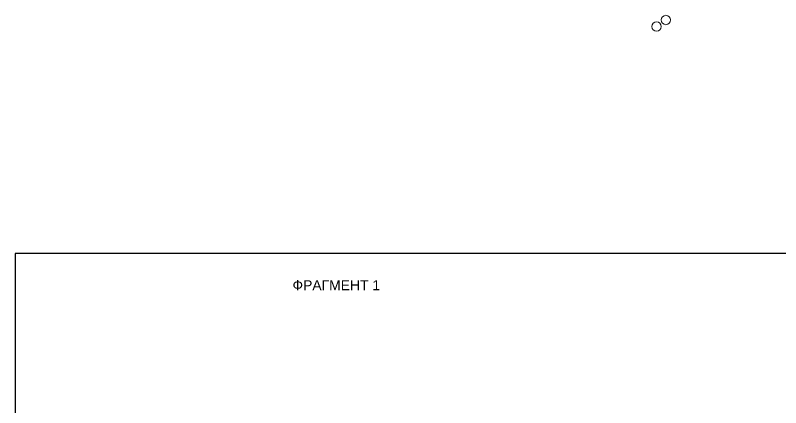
# Model space of a CAD drawing. Header units: metres. Extents: x 180 to 3220, y 13789 to 15035.
# Drawn here: x 649.6 to 772.7, y 14972.3 to 15035.3 of the extents above; entities that cross this region are included whole.
import ezdxf

# ---------------------------------------------------------------- set-up
doc = ezdxf.new("R2010")
doc.units = ezdxf.units.M
doc.header["$MEASUREMENT"] = 0
for name, color, linetype in [('!!!_Условные обозначения на ЛИСТ', 7, 'Continuous'), ('0 Участки плана', 170, 'Continuous'), ('04 Посадки (привязки)', 7, 'Continuous')]:
    doc.layers.add(name, color=color, linetype=linetype)
doc.styles.get("Standard").update_dxf_attribs({"font": 'arial.ttf'})

msp = doc.modelspace()

# ---------------------------------------------------------------- linework, layer by layer
at = {"layer": '0 Участки плана', "color": 155, "lineweight": 30}
msp.add_lwpolyline([(888.735, 14997.026), (649.604, 14997.026), (649.604, 14813.981), (888.735, 14813.981)], close=True, dxfattribs=at)
at = {"layer": '04 Посадки (привязки)', "color": 85, "lineweight": 20, "true_color": 0x5c9d58}
for centre in [(754.232, 15034.554), (752.739, 15033.501)]:
    msp.add_circle(centre, 0.75, dxfattribs=at)

# ---------------------------------------------------------------- texts
at = {"layer": '!!!_Условные обозначения на ЛИСТ', "lineweight": 30, "ltscale": 0.5, "insert": (694.188, 14992.753), "char_height": 1.6, "width": 48.11536, "attachment_point": 1}
msp.add_mtext('{\\C155;ФРАГМЕНТ 1}', dxfattribs=at)

doc.saveas('drawing.dxf')
